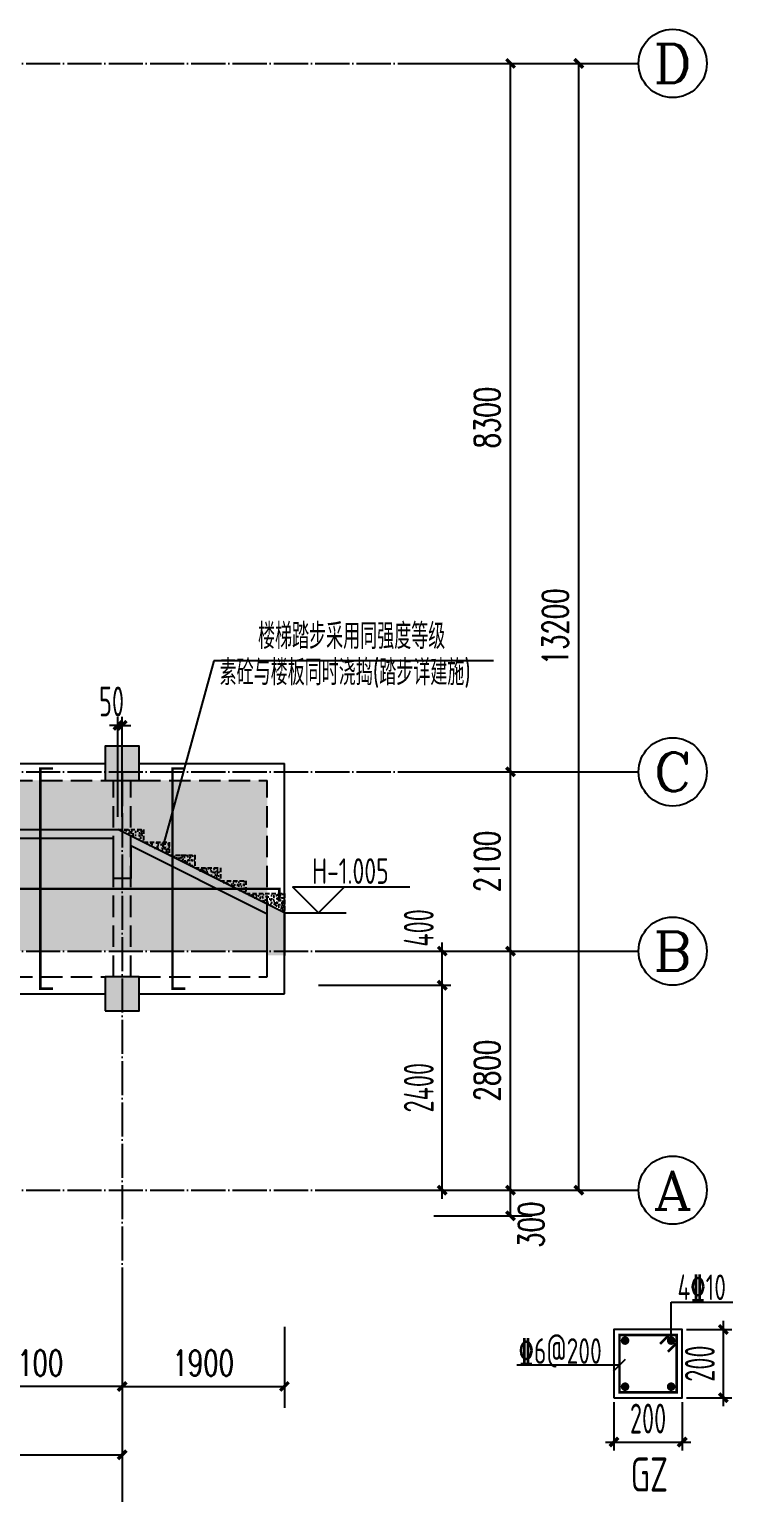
# Model space of a CAD drawing. Extents: x -441005 to 725361, y -182459 to 319313.
# Drawn here: x 202861 to 211104, y -72845 to -55700 of the extents above; entities that cross this region are included whole.
import ezdxf
from ezdxf.enums import TextEntityAlignment as Align

# ---------------------------------------------------------------- set-up
doc = ezdxf.new("R2010")
doc.units = 0
doc.header["$LTSCALE"] = 100
for name, pattern in [('DASHED', [0.75, 0.5, -0.25]), ('DOTE', [2.42, 2, -0.2, 0.02, -0.2]), ('HIDDEN', [7, 5, -2])]:
    doc.linetypes.add(name, pattern=pattern)
doc.layers.get('0').update_dxf_attribs({"linetype": 'CONTINUOUS'})
doc.layers.get('Defpoints').update_dxf_attribs({"linetype": 'CONTINUOUS'})
for name, color, linetype in [('AXIS', 3, 'CONTINUOUS'), ('AXIS_TEXT', 7, 'CONTINUOUS'), ('BEAM', 4, 'DASHED'), ('BEAM_CON', 4, 'CONTINUOUS'), ('B板筋标注', 7, 'CONTINUOUS'), ('B板细部尺寸标注', 9, 'CONTINUOUS'), ('COLU', 7, 'CONTINUOUS'), ('DOTE', 8, 'DOTE'), ('D大样&索引', 7, 'CONTINUOUS'), ('D断面&错层线&标高（平面图）', 6, 'CONTINUOUS'), ('FSK_FREIN', 2, 'CONTINUOUS'), ('REIN', 1, 'CONTINUOUS')]:
    doc.layers.add(name, color=color, linetype=linetype)
doc.styles.add('_TCH_AXIS', font='COMPLEX', dxfattribs={"bigfont": 'GBCBIG'})
doc.styles.add('_TCH_DIM', font='tssdeng.shx', dxfattribs={"width": 0.7, "bigfont": '1.shx'})
doc.styles.add('_TCH_DIM_T3', font='simplex_.ttf', dxfattribs={"width": 0.705882, "bigfont": 'GBCBIG'})
doc.styles.add('COMPLEX', font='COMPLEX')
doc.styles.add('TSSD_Dimension', font='tssdeng.shx', dxfattribs={"width": 0.62, "bigfont": '1.shx'})
doc.styles.add('TSSD_Rein', font='Tssdeng.shx', dxfattribs={"width": 0.7, "bigfont": '1.shx'})
doc.dimstyles.new('_TCH_ARCH&&100', dxfattribs={"dimtxt": 297.5, "dimasz": 100, "dimexe": 250, "dimexo": 300, "dimgap": 126.25, "dimtad": 1, "dimdec": 0, "dimzin": 0, "dimdsep": 46, "dimtxsty": '_TCH_DIM_T3', "dimblk": 'ARCHTICK', "dimcen": 0.09, "dimclrt": 7, "dimazin": 2, "dimtfac": 1, "dimtdec": 0, "dimtix": 1, "dimtmove": 2, "dimatfit": 3, "dimfxl": 0, "dimtolj": 1, "dimtzin": 0, "dimarcsym": 0})
doc.dimstyles.new('TSSD_100_100', dxfattribs={"dimtxt": 350, "dimasz": 100, "dimexe": 100, "dimexo": 250, "dimgap": 100, "dimtad": 1, "dimdec": 0, "dimzin": 0, "dimdsep": 46, "dimtxsty": 'TSSD_Dimension', "dimblk": 'ARCHTICK', "dimblk1": 'ARCHTICK', "dimblk2": 'ARCHTICK', "dimcen": 0, "dimdle": 100, "dimclrt": 7, "dimadec": 0, "dimazin": 0, "dimtfac": 1, "dimtdec": 0, "dimtix": 1, "dimtmove": 2, "dimatfit": 3, "dimfxl": 0, "dimtolj": 1, "dimtzin": 0, "dimarcsym": 0})
doc.dimstyles.new('TSSD_25_100', dxfattribs={"dimtxt": 350, "dimasz": 100, "dimexe": 100, "dimexo": 50, "dimgap": 100, "dimtad": 1, "dimdec": 0, "dimlfac": 0.25, "dimzin": 0, "dimdsep": 46, "dimtxsty": 'TSSD_Dimension', "dimblk": 'ARCHTICK', "dimcen": 0, "dimdle": 100, "dimclrt": 7, "dimadec": 0, "dimazin": 0, "dimtfac": 1, "dimtdec": 0, "dimtix": 1, "dimtmove": 2, "dimatfit": 3, "dimfxl": 0, "dimtolj": 1, "dimtzin": 0, "dimarcsym": 0})
pattern_1 = [(50, (150000, 100), (91.092334, -7.96954), [9.525, -104.775]), (355, (150000, 100), (-17.62141, 95.52832), [7.62, -83.82]), (100.451, (150007.59, 99.34), (73.47125, 87.55834), [8.095, -89.045]), (46.1842, (150000, 125.4), (135.53952, -21.02116), [14.2875, -157.1625]), (96.6356, (150011.3, 123.65), (118.70212, 123.71278), [12.1425, -133.5675]), (351.184, (150000, 125.4), (118.7023, 123.71256), [11.43, -125.73]), (21, (150012.7, 119.05), (75.80744, -51.13276), [9.525, -104.775]), (326, (150012.7, 119.05), (30.90101, 92.09398), [7.62, -83.82]), (71.4514, (150019.02, 114.79), (106.708245, 40.96143), [8.095, -89.045]), (37.5, (150000, 100), (1.544302, 42.27752), [0, -82.804, 0, -85.09, 0, -84.1375]), (7.5, (150000, 100), (33.409831, 50.090287), [0, -48.514, 0, -80.899, 0, -32.0675]), (327.5, (149971.68, 100), (67.795298, -2.864372), [0, -31.75, 0, -99.06, 0, -131.445]), (317.5, (149958.98, 100), (74.06459, 12.713246), [0, -41.275, 0, -65.786, 0, -93.345])]

# ---------------------------------------------------------------- blocks, each defined once
blk = doc.blocks.new('_AXISO')
blk.add_circle((0, 0), 0.5)
at = {"layer": 'AXIS_TEXT', "style": 'COMPLEX', "width": 1.041667}
blk.add_attdef('A', text='', height=0.56, dxfattribs=at).set_placement((-0.25, -0.28), (0.25, -0.28), align=Align.FIT)
blk = doc.blocks.new('_ArchTick')
at = {"color": 0, "linetype": 'ByBlock', "const_width": 0.4}
blk.add_lwpolyline([(-0.5, -0.5), (0.5, 0.5)], dxfattribs=at)
blk = doc.blocks.new('*D79')
at = {"layer": 'AXIS', "color": 0, "lineweight": -2}
for p, q in [((150100, -70900), (150100, -72650)), ((203950, -70900), (203950, -72650)), ((150100, -72400), (203950, -72400))]:
    blk.add_line(p, q, dxfattribs=at)
at = {"layer": 'Defpoints', "color": 0}
for p in [(150100, -70600), (203950, -70600), (203950, -72400)]:
    blk.add_point(p, dxfattribs=at)
at = {"layer": 'AXIS', "color": 0, "lineweight": -2, "xscale": 100, "yscale": 100, "zscale": 100, "rotation": 180}
blk.add_blockref('_ArchTick', (150100, -72400), dxfattribs=at)
at = {"layer": 'AXIS', "color": 0, "lineweight": -2, "xscale": 100, "yscale": 100, "zscale": 100}
blk.add_blockref('_ArchTick', (203950, -72400), dxfattribs=at)
at = {"layer": 'AXIS', "color": 7, "insert": (177025, -72125), "char_height": 297.5, "attachment_point": 5, "style": '_TCH_DIM_T3'}
blk.add_mtext('\\A1;53850', dxfattribs=at)
blk = doc.blocks.new('*D80')
at = {"layer": 'AXIS', "color": 0, "lineweight": -2}
for p, q in [((207600, -56100), (209550, -56100)), ((209300, -69300), (209300, -56100)), ((207600, -69300), (209550, -69300))]:
    blk.add_line(p, q, dxfattribs=at)
at = {"layer": 'Defpoints', "color": 0}
for p in [(207300, -56100), (209300, -56100), (207300, -69300)]:
    blk.add_point(p, dxfattribs=at)
at = {"layer": 'AXIS', "color": 0, "lineweight": -2, "xscale": 100, "yscale": 100, "zscale": 100}
for p, rotation in [((209300, -56100), 90), ((209300, -69300), 270)]:
    blk.add_blockref('_ArchTick', p, dxfattribs=dict(at, rotation=rotation))
at = {"layer": 'AXIS', "color": 7, "insert": (209025, -62700), "char_height": 297.5, "attachment_point": 5, "rotation": 90, "style": '_TCH_DIM_T3'}
blk.add_mtext('\\A1;13200', dxfattribs=at)
blk = doc.blocks.new('*D81')
at = {"layer": 'AXIS', "color": 0, "lineweight": -2}
for p, q in [((207600, -66500), (208750, -66500)), ((208500, -69300), (208500, -66500)), ((207600, -69300), (208750, -69300))]:
    blk.add_line(p, q, dxfattribs=at)
at = {"layer": 'Defpoints', "color": 0}
for p in [(207300, -66500), (208500, -66500), (207300, -69300)]:
    blk.add_point(p, dxfattribs=at)
at = {"layer": 'AXIS', "color": 0, "lineweight": -2, "xscale": 100, "yscale": 100, "zscale": 100}
for p, rotation in [((208500, -66500), 90), ((208500, -69300), 270)]:
    blk.add_blockref('_ArchTick', p, dxfattribs=dict(at, rotation=rotation))
at = {"layer": 'AXIS', "color": 7, "insert": (208225, -67900), "char_height": 297.5, "attachment_point": 5, "rotation": 90, "style": '_TCH_DIM_T3'}
blk.add_mtext('\\A1;2800', dxfattribs=at)
blk = doc.blocks.new('*D82')
at = {"layer": 'AXIS', "color": 0, "lineweight": -2}
for p, q in [((207600, -64400), (208750, -64400)), ((208500, -66500), (208500, -64400)), ((207600, -66500), (208750, -66500))]:
    blk.add_line(p, q, dxfattribs=at)
at = {"layer": 'Defpoints', "color": 0}
for p in [(207300, -64400), (208500, -64400), (207300, -66500)]:
    blk.add_point(p, dxfattribs=at)
at = {"layer": 'AXIS', "color": 0, "lineweight": -2, "xscale": 100, "yscale": 100, "zscale": 100}
for p, rotation in [((208500, -64400), 90), ((208500, -66500), 270)]:
    blk.add_blockref('_ArchTick', p, dxfattribs=dict(at, rotation=rotation))
at = {"layer": 'AXIS', "color": 7, "insert": (208225, -65450), "char_height": 297.5, "attachment_point": 5, "rotation": 90, "style": '_TCH_DIM_T3'}
blk.add_mtext('\\A1;2100', dxfattribs=at)
blk = doc.blocks.new('*D83')
at = {"layer": 'AXIS', "color": 0, "lineweight": -2}
for p, q in [((207600, -56100), (208750, -56100)), ((208500, -64400), (208500, -56100)), ((207600, -64400), (208750, -64400))]:
    blk.add_line(p, q, dxfattribs=at)
at = {"layer": 'Defpoints', "color": 0}
for p in [(207300, -56100), (208500, -56100), (207300, -64400)]:
    blk.add_point(p, dxfattribs=at)
at = {"layer": 'AXIS', "color": 0, "lineweight": -2, "xscale": 100, "yscale": 100, "zscale": 100}
for p, rotation in [((208500, -56100), 90), ((208500, -64400), 270)]:
    blk.add_blockref('_ArchTick', p, dxfattribs=dict(at, rotation=rotation))
at = {"layer": 'AXIS', "color": 7, "insert": (208225, -60250), "char_height": 297.5, "attachment_point": 5, "rotation": 90, "style": '_TCH_DIM_T3'}
blk.add_mtext('\\A1;8300', dxfattribs=at)
blk = doc.blocks.new('*D84')
at = {"layer": 'AXIS', "color": 0, "lineweight": -2}
for p, q in [((201850, -70900), (201850, -71850)), ((203950, -70900), (203950, -71850)), ((203950, -71600), (201850, -71600))]:
    blk.add_line(p, q, dxfattribs=at)
at = {"layer": 'Defpoints', "color": 0}
for p in [(201850, -70600), (203950, -70600), (201850, -71600)]:
    blk.add_point(p, dxfattribs=at)
at = {"layer": 'AXIS', "color": 0, "lineweight": -2, "xscale": 100, "yscale": 100, "zscale": 100, "rotation": 180}
blk.add_blockref('_ArchTick', (201850, -71600), dxfattribs=at)
at = {"layer": 'AXIS', "color": 0, "lineweight": -2, "xscale": 100, "yscale": 100, "zscale": 100}
blk.add_blockref('_ArchTick', (203950, -71600), dxfattribs=at)
at = {"layer": 'AXIS', "color": 7, "insert": (202900, -71325), "char_height": 297.5, "attachment_point": 5, "style": '_TCH_DIM_T3'}
blk.add_mtext('\\A1;2100', dxfattribs=at)
blk = doc.blocks.new('*D101')
at = {"layer": 'B板细部尺寸标注', "color": 0, "lineweight": -2}
for p, q in [((206250, -66500), (207800, -66500)), ((207700, -67000), (207700, -66400)), ((206250, -66900), (207800, -66900))]:
    blk.add_line(p, q, dxfattribs=at)
at = {"layer": 'Defpoints', "color": 0}
for p in [(206000, -66500), (207700, -66500), (206000, -66900)]:
    blk.add_point(p, dxfattribs=at)
at = {"layer": 'B板细部尺寸标注', "color": 0, "lineweight": -2, "xscale": 100, "yscale": 100, "zscale": 100}
for p, rotation in [((207700, -66500), 90), ((207700, -66900), 270)]:
    blk.add_blockref('_ArchTick', p, dxfattribs=dict(at, rotation=rotation))
at = {"layer": 'B板细部尺寸标注', "color": 7, "insert": (207425, -66228), "char_height": 350, "attachment_point": 5, "rotation": 90, "style": 'TSSD_Dimension'}
blk.add_mtext('\\A1;400', dxfattribs=at)
blk = doc.blocks.new('*D156')
at = {"layer": 'AXIS', "color": 0, "lineweight": -2}
for p, q in [((203950, -70900), (203950, -71850)), ((205850, -70900), (205850, -71850)), ((203950, -71600), (205850, -71600))]:
    blk.add_line(p, q, dxfattribs=at)
at = {"layer": 'Defpoints', "color": 0}
for p in [(203950, -70600), (205850, -70600), (205850, -71600)]:
    blk.add_point(p, dxfattribs=at)
at = {"layer": 'AXIS', "color": 0, "lineweight": -2, "xscale": 100, "yscale": 100, "zscale": 100, "rotation": 180}
blk.add_blockref('_ArchTick', (203950, -71600), dxfattribs=at)
at = {"layer": 'AXIS', "color": 0, "lineweight": -2, "xscale": 100, "yscale": 100, "zscale": 100}
blk.add_blockref('_ArchTick', (205850, -71600), dxfattribs=at)
at = {"layer": 'AXIS', "color": 7, "insert": (204900, -71325), "char_height": 297.5, "attachment_point": 5, "style": '_TCH_DIM_T3'}
blk.add_mtext('\\A1;1900', dxfattribs=at)
blk = doc.blocks.new('*D463')
at = {"layer": 'B板细部尺寸标注', "color": 0, "lineweight": -2}
for p, q in [((203900, -64925), (203900, -63755)), ((203950, -64925), (203950, -63755)), ((203900, -63855), (203800, -63855)), ((203900, -63855), (203950, -63855)), ((203950, -63855), (204050, -63855))]:
    blk.add_line(p, q, dxfattribs=at)
at = {"layer": 'Defpoints', "color": 0}
for p in [(203950, -63855), (203900, -65175), (203950, -65175)]:
    blk.add_point(p, dxfattribs=at)
at = {"layer": 'B板细部尺寸标注', "color": 0, "lineweight": -2, "xscale": 100, "yscale": 100, "zscale": 100}
blk.add_blockref('_ArchTick', (203900, -63855), dxfattribs=at)
at = {"layer": 'B板细部尺寸标注', "color": 0, "lineweight": -2, "xscale": 100, "yscale": 100, "zscale": 100, "rotation": 180}
blk.add_blockref('_ArchTick', (203950, -63855), dxfattribs=at)
at = {"layer": 'B板细部尺寸标注', "color": 7, "insert": (203825, -63575), "char_height": 350, "attachment_point": 5, "style": 'TSSD_Dimension'}
blk.add_mtext('\\A1;50', dxfattribs=at)
blk = doc.blocks.new('*D1783')
at = {"layer": 'Defpoints', "color": 0}
for p in [(209712, -71732), (210512, -71732), (210512, -72251)]:
    blk.add_point(p, dxfattribs=at)
at = {"layer": 'D大样&索引', "color": 0, "lineweight": -2}
for p, q in [((209712, -71782), (209712, -72351)), ((210512, -71782), (210512, -72351)), ((209612, -72251), (210612, -72251))]:
    blk.add_line(p, q, dxfattribs=at)
at = {"layer": 'D大样&索引', "color": 0, "lineweight": -2, "xscale": 100, "yscale": 100, "zscale": 100, "rotation": 180}
blk.add_blockref('_ArchTick', (209712, -72251), dxfattribs=at)
at = {"layer": 'D大样&索引', "color": 0, "lineweight": -2, "xscale": 100, "yscale": 100, "zscale": 100}
blk.add_blockref('_ArchTick', (210512, -72251), dxfattribs=at)
at = {"layer": 'D大样&索引', "color": 7, "insert": (210112, -71976), "char_height": 350, "attachment_point": 5, "style": 'TSSD_Dimension'}
blk.add_mtext('\\A1;200', dxfattribs=at)
blk = doc.blocks.new('*D1784')
at = {"layer": 'Defpoints', "color": 0}
for p in [(210512, -70932), (210994, -70932), (210512, -71732)]:
    blk.add_point(p, dxfattribs=at)
at = {"layer": 'D大样&索引', "color": 0, "lineweight": -2}
for p, q in [((210562, -70932), (211094, -70932)), ((210994, -71832), (210994, -70832)), ((210562, -71732), (211094, -71732))]:
    blk.add_line(p, q, dxfattribs=at)
at = {"layer": 'D大样&索引', "color": 0, "lineweight": -2, "xscale": 100, "yscale": 100, "zscale": 100}
for p, rotation in [((210994, -70932), 90), ((210994, -71732), 270)]:
    blk.add_blockref('_ArchTick', p, dxfattribs=dict(at, rotation=rotation))
at = {"layer": 'D大样&索引', "color": 7, "insert": (210719, -71332), "char_height": 350, "attachment_point": 5, "rotation": 90, "style": 'TSSD_Dimension'}
blk.add_mtext('\\A1;200', dxfattribs=at)
blk = doc.blocks.new('*D1901')
at = {"layer": 'B板细部尺寸标注', "color": 0, "lineweight": -2}
for p, q in [((207700, -69400), (207700, -66800)), ((206250, -66900), (207800, -66900)), ((206250, -69300), (207800, -69300))]:
    blk.add_line(p, q, dxfattribs=at)
at = {"layer": 'Defpoints', "color": 0}
for p in [(206000, -66900), (207700, -66900), (206000, -69300)]:
    blk.add_point(p, dxfattribs=at)
at = {"layer": 'B板细部尺寸标注', "color": 0, "lineweight": -2, "xscale": 100, "yscale": 100, "zscale": 100}
for p, rotation in [((207700, -66900), 90), ((207700, -69300), 270)]:
    blk.add_blockref('_ArchTick', p, dxfattribs=dict(at, rotation=rotation))
at = {"layer": 'B板细部尺寸标注', "color": 7, "insert": (207425, -68100), "char_height": 350, "attachment_point": 5, "rotation": 90, "style": 'TSSD_Dimension'}
blk.add_mtext('\\A1;2400', dxfattribs=at)
blk = doc.blocks.new('*D1908')
at = {"layer": 'AXIS', "color": 0, "lineweight": -2}
for p, q in [((207600, -69300), (208750, -69300)), ((208500, -69600), (208500, -69300)), ((207600, -69600), (208750, -69600))]:
    blk.add_line(p, q, dxfattribs=at)
at = {"layer": 'Defpoints', "color": 0}
for p in [(207300, -69300), (208500, -69300), (207300, -69600)]:
    blk.add_point(p, dxfattribs=at)
at = {"layer": 'AXIS', "color": 0, "lineweight": -2, "xscale": 100, "yscale": 100, "zscale": 100}
for p, rotation in [((208500, -69300), 90), ((208500, -69600), 270)]:
    blk.add_blockref('_ArchTick', p, dxfattribs=dict(at, rotation=rotation))
at = {"layer": 'AXIS', "color": 7, "insert": (208742, -69705), "char_height": 297.5, "attachment_point": 5, "rotation": 90, "style": '_TCH_DIM_T3'}
blk.add_mtext('\\A1;300', dxfattribs=at)

msp = doc.modelspace()

# ---------------------------------------------------------------- hatches: boundary and pattern name
at = {"layer": 'B板筋标注'}
h = msp.add_hatch(dxfattribs=at)
h.set_pattern_fill('CROSS', color=6, scale=50, style=0)
h.set_pattern_definition([(0, (150000, 47000), (317.5, 317.5), [158.75, -476.25]), (90, (150079.38, 46920.62), (-317.5, 317.5), [158.75, -476.25])])
h.paths.add_polyline_path([(150300, -66300), (190650, -66300), (190650, -66500), (205650, -66500), (205650, -64500), (197750, -64500), (197750, -64200), (190950, -64200), (190950, -64500), (150300, -64500)])
at = {"layer": 'COLU'}
for points in [[(203750, -64500), (204150, -64500), (204150, -64100), (203750, -64100)], [(203750, -67200), (204150, -67200), (204150, -66800), (203750, -66800)]]:
    msp.add_hatch(color=251, dxfattribs=at).paths.add_polyline_path(points)
at = {"layer": 'D断面&错层线&标高（平面图）'}
msp.add_hatch(color=252, dxfattribs=at).paths.add_polyline_path([(203900, -65075), (201325, -65075), (201325, -65075), (201325, -65075), (200850, -65075), (200850, -65099), (200894, -65113), (200806, -65137), (200850, -65151), (200850, -65175), (201750, -65175), (201750, -65875), (201950, -65875), (201950, -65175.3), (203850, -65175.3), (203850, -65650), (204050, -65650), (204050, -65261.8), (205649.9, -66061.8), (205649.9, -66550), (205849.9, -66550), (205849.9, -66050)])
h = msp.add_hatch(dxfattribs=at)
h.set_pattern_fill('AR-CONC', color=256, scale=0.5, style=0)
h.set_pattern_definition(pattern_1)
h.paths.add_polyline_path([(204200, -65075), (203900, -65075), (204200, -65225)])
h = msp.add_hatch(dxfattribs=at)
h.set_pattern_fill('AR-CONC', color=256, scale=0.5, style=0)
h.set_pattern_definition(pattern_1)
h.paths.add_polyline_path([(204500, -65225), (204200, -65225), (204500, -65375)])
h = msp.add_hatch(dxfattribs=at)
h.set_pattern_fill('AR-CONC', color=256, scale=0.5, style=0)
h.set_pattern_definition(pattern_1)
h.paths.add_polyline_path([(204800, -65375), (204500, -65375), (204800, -65525)])
h = msp.add_hatch(dxfattribs=at)
h.set_pattern_fill('AR-CONC', color=256, scale=0.5, style=0)
h.set_pattern_definition(pattern_1)
h.paths.add_polyline_path([(205100, -65525), (204800, -65525), (205100, -65675)])
h = msp.add_hatch(dxfattribs=at)
h.set_pattern_fill('AR-CONC', color=256, scale=0.5, style=0)
h.set_pattern_definition(pattern_1)
h.paths.add_polyline_path([(205400, -65675), (205100, -65675), (205400, -65825), (205400, -65825)])
h = msp.add_hatch(dxfattribs=at)
h.set_pattern_fill('AR-CONC', color=256, scale=0.5, style=0)
h.set_pattern_definition(pattern_1)
h.paths.add_polyline_path([(205849.9, -65825), (205400, -65825), (205849.9, -66050)])

# ---------------------------------------------------------------- linework, layer by layer
at = {"layer": 'AXIS'}
for p, q in [((207300, -56100), (210000, -56100)), ((207300, -64400), (210000, -64400)), ((207300, -66500), (210000, -66500)), ((207300, -69300), (210000, -69300)), ((203950, -70600), (203950, -73100))]:
    msp.add_line(p, q, dxfattribs=at)
at = {"layer": 'BEAM', "linetype": 'HIDDEN', "ltscale": 0.5}
for p, q in [((201950, -64500), (203750, -64500)), ((203850, -66800), (203850, -64500)), ((204050, -66800), (204050, -64500)), ((204150, -64500), (205650, -64500)), ((205650, -66800), (205650, -64500)), ((201950, -66800), (203750, -66800)), ((204150, -66800), (205650, -66800))]:
    msp.add_line(p, q, dxfattribs=at)
at = {"layer": 'BEAM_CON'}
for p, q in [((201950, -64300), (203750, -64300)), ((204150, -64300), (205850, -64300)), ((205850, -67000), (205850, -64300)), ((201950, -67000), (203750, -67000)), ((204150, -67000), (205850, -67000))]:
    msp.add_line(p, q, dxfattribs=at)
at = {"layer": 'B板筋标注'}
for p, q in [((205025, -63100), (204425, -65275)), ((208300, -63100), (205025, -63100))]:
    msp.add_line(p, q, dxfattribs=at)
at = {"layer": 'COLU'}
for points in [[(203750, -64500), (204150, -64500), (204150, -64100), (203750, -64100)], [(203750, -67200), (204150, -67200), (204150, -66800), (203750, -66800)]]:
    msp.add_lwpolyline(points, close=True, dxfattribs=at)
at = {"layer": 'DOTE', "ltscale": 2}
for p, q in [((149100, -56100), (207300, -56100)), ((149100, -64400), (207300, -64400)), ((203950, -64400), (203950, -70600)), ((149100, -66500), (207300, -66500)), ((149100, -69300), (207300, -69300))]:
    msp.add_line(p, q, dxfattribs=at)
at = {"layer": 'D大样&索引'}
for p, q in [((210382.2, -70612.5), (211104, -70612.5)), ((210382.2, -71062.5), (210382.2, -70612.5)), ((209707.4, -71420.5), (209847, -71281)), ((209777.2, -71350.8), (208575, -71350.8))]:
    msp.add_line(p, q, dxfattribs=at)
msp.add_lwpolyline([(209712.2, -71732.5), (210512.2, -71732.5), (210512.2, -70932.5), (209712.2, -70932.5)], close=True, dxfattribs=at)
at = {"layer": 'D断面&错层线&标高（平面图）'}
for p, q in [((200850, -65075), (203900, -65075)), ((205849.9, -66050), (203900, -65075)), ((201950, -65175.3), (203850, -65175.3)), ((203850, -65650), (203850, -65175.3)), ((204050, -65261.8), (204050, -65650)), ((204050, -65261.8), (205649.9, -66061.8)), ((204050, -65650), (203850, -65650)), ((205649.9, -66550), (205649.9, -66061.8)), ((205849.9, -66050), (206575, -66050)), ((205849.9, -66050), (205849.9, -66550))]:
    msp.add_line(p, q, dxfattribs=at)
at = {"layer": 'D断面&错层线&标高（平面图）', "linetype": 'DASHED'}
for p, q in [((203900, -65075), (204200, -65075)), ((204200, -65075), (204200, -65225)), ((204200, -65225), (204500, -65225)), ((204500, -65225), (204500, -65375)), ((204500, -65375), (204800, -65375)), ((204800, -65375), (204800, -65525)), ((204800, -65525), (205100, -65525)), ((205100, -65525), (205100, -65675)), ((205100, -65675), (205400, -65675)), ((205400, -65675), (205400, -65825)), ((205400, -65825), (205849.9, -65825)), ((205849.9, -65825), (205849.9, -66050))]:
    msp.add_line(p, q, dxfattribs=at)
at = {"layer": 'D断面&错层线&标高（平面图）', "color": 6}
msp.add_lwpolyline([(207320.5, -65750), (205949.9, -65750), (206249.9, -66050), (206549.9, -65750)], dxfattribs=at)
at = {"layer": 'FSK_FREIN', "const_width": 30}
for points in [[(203139.7, -66940), (202989.7, -66940), (202989.7, -64360), (203139.7, -64360)], [(204689.7, -66940), (204539.7, -66940), (204539.7, -64360), (204689.7, -64360)], [(201150, -65919.7), (201150, -65769.7), (205790, -65769.7), (205790, -65919.7)]]:
    msp.add_lwpolyline(points, dxfattribs=at)
at = {"layer": 'REIN', "color": 1, "const_width": 30}
msp.add_lwpolyline([(210251.4, -71101.4), (210355.3, -70997.5), (210447.2, -70997.5), (210447.2, -71667.5), (209777.2, -71667.5), (209777.2, -70997.5), (210447.2, -70997.5), (210447.2, -71089.3), (210343.3, -71193.3)], dxfattribs=at)
at = {"layer": 'REIN', "color": 1, "const_width": 50}
for points in [[(209817.2, -71062.5, 1), (209867.2, -71062.5, 1)], [(210357.2, -71062.5, 1), (210407.2, -71062.5, 1)], [(209817.2, -71602.5, -1), (209867.2, -71602.5, -1)], [(210357.2, -71602.5, -1), (210407.2, -71602.5, -1)]]:
    msp.add_lwpolyline(points, format="xyb", close=True, dxfattribs=at)

# ---------------------------------------------------------------- block references
at = {"layer": 'AXIS'}
ref = msp.add_blockref('_AXISO', (210400, -56100), dxfattribs=dict(at, xscale=800, yscale=800, zscale=800))
ref.add_attrib('A', 'D', dxfattribs={"layer": 'AXIS_TEXT', "height": 452.5, "style": '_TCH_AXIS', "width": 1.235294}).set_placement((210173.7, -56326.3), (210626.3, -56326.3), align=Align.FIT)
ref = msp.add_blockref('_AXISO', (210400, -64400), dxfattribs=dict(at, xscale=800, yscale=800, zscale=800))
ref.add_attrib('A', 'C', dxfattribs={"layer": 'AXIS_TEXT', "height": 452.5, "style": '_TCH_AXIS', "width": 1.4}).set_placement((210173.7, -64626.3), (210626.3, -64626.3), align=Align.FIT)
ref = msp.add_blockref('_AXISO', (210400, -66500), dxfattribs=dict(at, xscale=800, yscale=800, zscale=800))
ref.add_attrib('A', 'B', dxfattribs={"layer": 'AXIS_TEXT', "height": 452.5, "style": '_TCH_AXIS', "width": 1.235294}).set_placement((210173.7, -66726.3), (210626.3, -66726.3), align=Align.FIT)
ref = msp.add_blockref('_AXISO', (210400, -69300), dxfattribs=dict(at, xscale=800, yscale=800, zscale=800))
ref.add_attrib('A', 'A', dxfattribs={"layer": 'AXIS_TEXT', "height": 452.5, "style": '_TCH_AXIS', "width": 1.166667}).set_placement((210173.7, -69526.3), (210626.3, -69526.3), align=Align.FIT)

# ---------------------------------------------------------------- texts
at = {"layer": 'B板筋标注', "style": 'TSSD_Rein', "width": 0.7}
for s, p in [('楼梯踏步采用同强度等级', (205541.4, -63050)), ('素砼与楼板同时浇捣(踏步详建施)', (205091.6, -63475))]:
    msp.add_text(s, height=300, dxfattribs=at).set_placement(p, align=Align.BOTTOM_LEFT)
at = {"layer": 'D大样&索引', "style": 'TSSD_Rein', "width": 0.7}
for s, p in [('4%%13210', (210456.8, -70288.1)), ('%%1326@200', (208595.1, -71034.5))]:
    msp.add_text(s, height=300, dxfattribs=at).set_placement(p, align=Align.TOP_LEFT)
msp.add_text('GZ', height=400, dxfattribs=at).set_placement((209908.6, -72831.7))
at = {"layer": 'D断面&错层线&标高（平面图）', "color": 6, "style": '_TCH_DIM', "width": 0.705882}
msp.add_text('H-1.005', height=300, rotation=359.99999, dxfattribs=at).set_placement((206175.9, -65712))

# ---------------------------------------------------------------- dimensions: what is measured, and where the dimension line sits
at = {"layer": 'AXIS'}
for p1, p2, distance, picture, middle in [((207300, -69300), (207300, -56100), -2000, '*D80', (209025, -62700)), ((207300, -64400), (207300, -56100), -1200, '*D83', (208225, -60250)), ((207300, -66500), (207300, -64400), -1200, '*D82', (208225, -65450)), ((207300, -69300), (207300, -66500), -1200, '*D81', (208225, -67900)), ((150100, -70600), (203950, -70600), -1800, '*D79', (177025, -72125)), ((203950, -70600), (201850, -70600), 1000, '*D84', (202900, -71325))]:
    dim = msp.add_aligned_dim(p1=p1, p2=p2, distance=distance, dimstyle='_TCH_ARCH&&100', dxfattribs=at)
    dim.commit()
    dim.dimension.update_dxf_attribs({"geometry": picture, "text_midpoint": middle})
dim = msp.add_linear_dim(base=(208500, -69300), p1=(207300, -69600), p2=(207300, -69300), angle=90, dimstyle='_TCH_ARCH&&100', dxfattribs=at)
dim.commit()
dim.dimension.update_dxf_attribs({"geometry": '*D1908', "text_midpoint": (208742.2, -69705.1), "dimtype": 161})
dim = msp.add_linear_dim(base=(205850, -71600), p1=(203950, -70600), p2=(205850, -70600), dimstyle='_TCH_ARCH&&100', dxfattribs=at)
dim.commit()
dim.dimension.update_dxf_attribs({"geometry": '*D156', "text_midpoint": (204900, -71325)})
at = {"layer": 'B板细部尺寸标注'}
dim = msp.add_linear_dim(base=(203950, -63854.7), p1=(203900, -65175.3), p2=(203950, -65175.3), dimstyle='TSSD_100_100', dxfattribs=at)
dim.commit()
dim.dimension.update_dxf_attribs({"geometry": '*D463', "text_midpoint": (203825, -63575), "dimtype": 160})
dim = msp.add_linear_dim(base=(207700, -66500), p1=(206000, -66900), p2=(206000, -66500), angle=90, dimstyle='TSSD_100_100', dxfattribs=at)
dim.commit()
dim.dimension.update_dxf_attribs({"geometry": '*D101', "text_midpoint": (207425, -66228), "dimtype": 161})
dim = msp.add_aligned_dim(p1=(206000, -69300), p2=(206000, -66900), distance=-1700, dimstyle='TSSD_100_100', dxfattribs=at)
dim.commit()
dim.dimension.update_dxf_attribs({"geometry": '*D1901', "text_midpoint": (207425, -68100)})
at = {"layer": 'D大样&索引'}
dim = msp.add_linear_dim(base=(210993.9, -70932.5), p1=(210512.2, -71732.5), p2=(210512.2, -70932.5), angle=90, dimstyle='TSSD_25_100', dxfattribs=at)
dim.commit()
dim.dimension.update_dxf_attribs({"geometry": '*D1784', "text_midpoint": (210718.9, -71332.5)})
dim = msp.add_linear_dim(base=(210512.2, -72251.2), p1=(209712.2, -71732.5), p2=(210512.2, -71732.5), dimstyle='TSSD_25_100', dxfattribs=at)
dim.commit()
dim.dimension.update_dxf_attribs({"geometry": '*D1783', "text_midpoint": (210112.2, -71976.2)})

doc.saveas('drawing.dxf')
